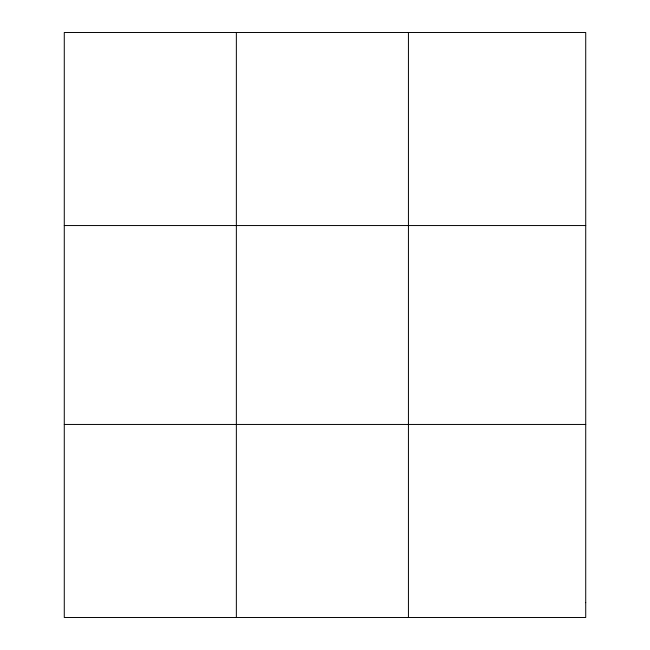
<?xml version="1.0" encoding="UTF-8"?>
<svg xmlns="http://www.w3.org/2000/svg" width="650" height="650" viewBox="0 0 650 650"><rect width="100%" height="100%" fill="white"/><g stroke="black" fill="none" stroke-linecap="round" stroke-linejoin="round"><path stroke-width="0.97" d="M236.356 617.5L236.356 32.5M408.436 617.5L408.436 32.5M64.277 225.55L585.723 225.55M64.277 424.45L585.723 424.45M585.723 602.648L585.723 617.5L64.277 617.5L64.277 32.5L585.723 32.5L585.723 602.648"/></g></svg>
